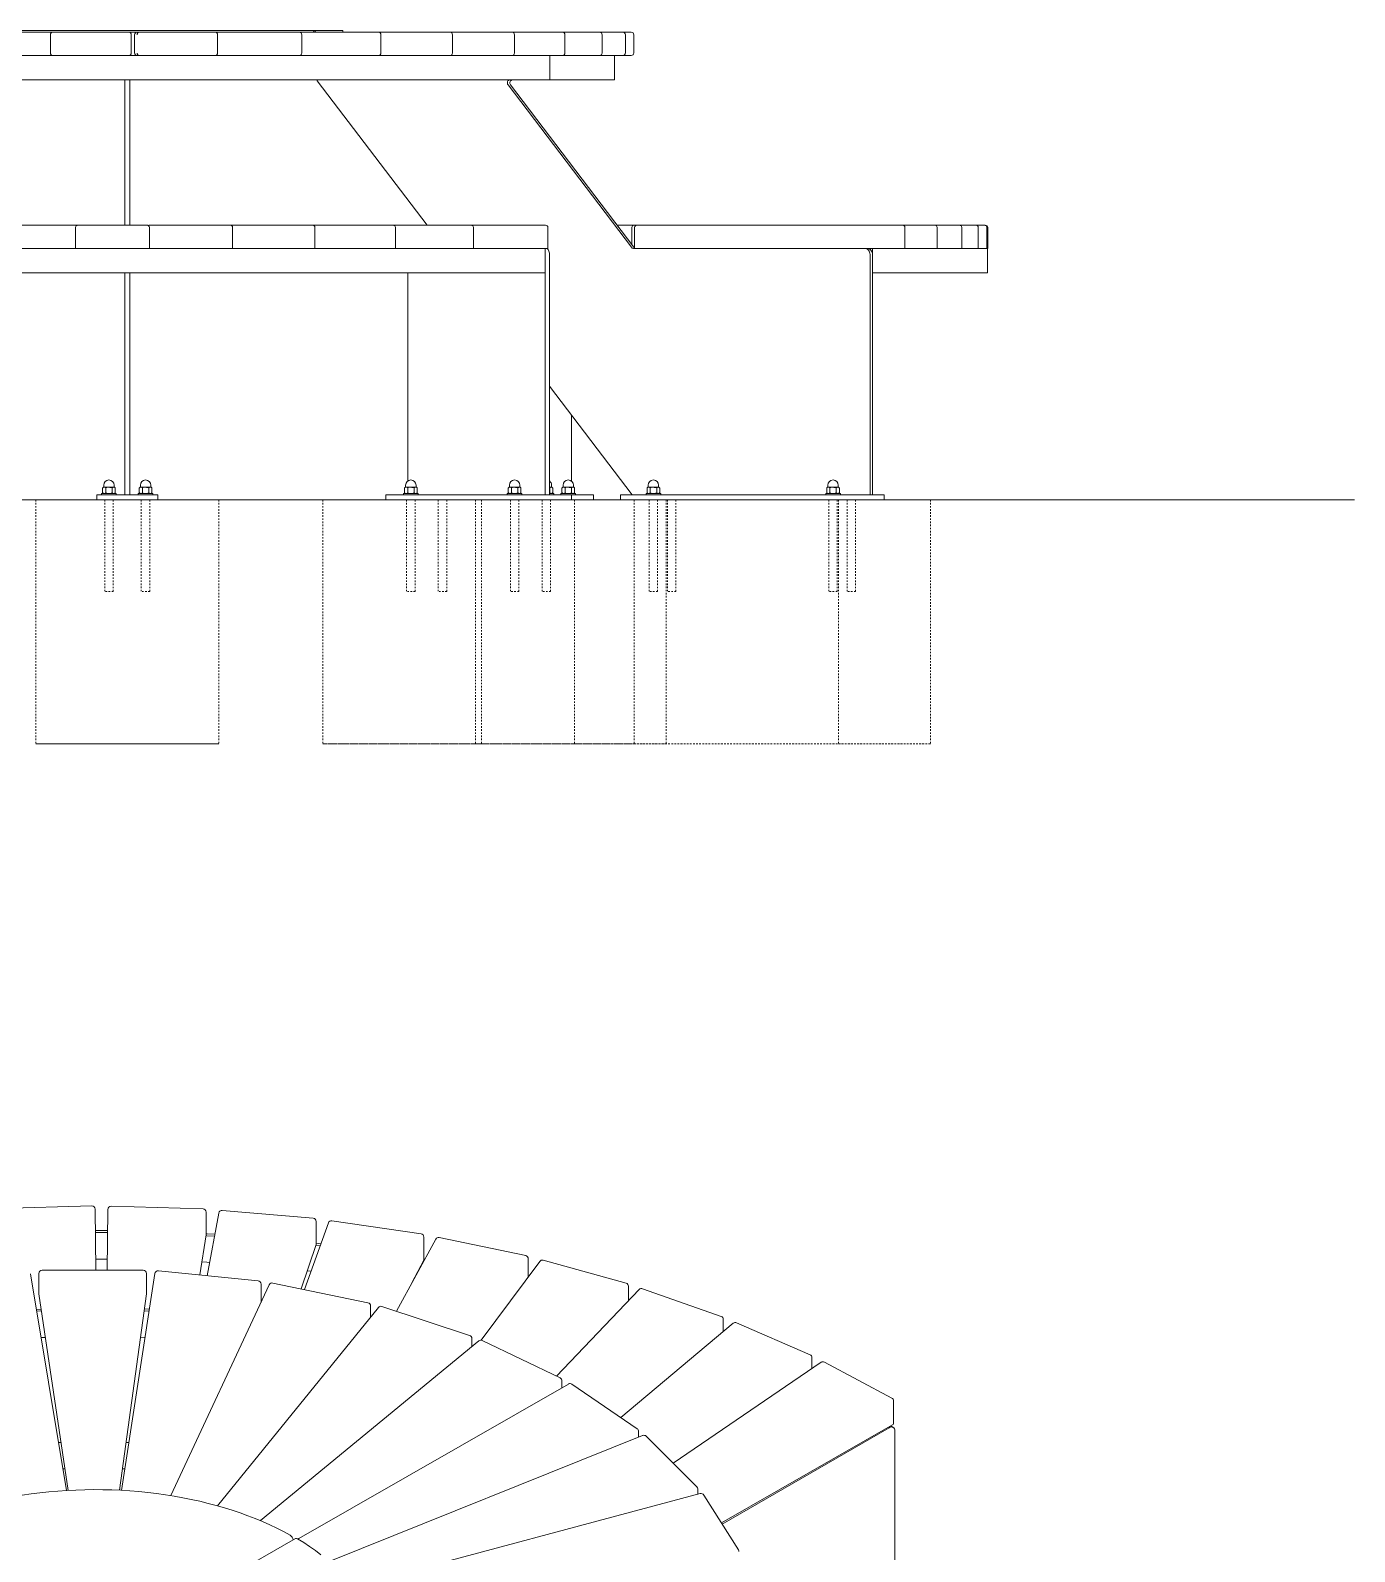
# Model space of a CAD drawing. Header units: inches. Extents: x -4 to 371, y -18 to 250.
# Drawn here: x 285.5 to 370.8, y 151.7 to 249.8 of the extents above; entities that cross this region are included whole.
import ezdxf

# ---------------------------------------------------------------- set-up
doc = ezdxf.new("R2010")
doc.units = ezdxf.units.IN
doc.linetypes.add('HIDDEN', pattern=[1.905, 1.27, -0.635])
doc.layers.add('ZANO_R', color=7, linetype='Continuous', lineweight=0)
doc.layers.add('ZANO_R_przerywana', color=250, linetype='HIDDEN', lineweight=0)

msp = doc.modelspace()

# ---------------------------------------------------------------- linework, layer by layer
at = {"layer": 'ZANO_R', "color": 7}
for p, q in [((280.39733, 249.78057), (303.68543, 249.78057)), ((281.48329, 249.66246), (286.21038, 249.66246)), ((286.21038, 249.66246), (286.92236, 249.66246)), ((286.76489, 249.50498), (286.76489, 248.32392)), ((286.92236, 249.66246), (291.79444, 249.66246)), ((291.79444, 249.66246), (291.82345, 249.66246)), ((291.82345, 249.66246), (292.35662, 249.66246)), ((291.98093, 248.32392), (291.98093, 249.50498)), ((292.19915, 249.50498), (292.19915, 248.32392)), ((292.35662, 249.66246), (292.51696, 249.66246)), ((292.51696, 249.66246), (297.38599, 249.66246)), ((297.38599, 249.66246), (298.09708, 249.66246)), ((297.54347, 248.32392), (297.54347, 249.50498)), ((298.09708, 249.66246), (302.81513, 249.66246)), ((302.81513, 249.66246), (303.49319, 249.66246)), ((302.9726, 248.32392), (302.9726, 249.50498)), ((303.49319, 249.66246), (307.91689, 249.66246)), ((303.68543, 249.78057), (303.90978, 249.78057)), ((303.90978, 249.78057), (305.62297, 249.78057)), ((305.62297, 249.66246), (305.62297, 249.78057)), ((307.91689, 249.66246), (308.54131, 249.66246)), ((308.07436, 248.32392), (308.07436, 249.50498)), ((308.54131, 249.66246), (312.53626, 249.66246)), ((312.53626, 249.66246), (313.08808, 249.66246)), ((312.69373, 248.32392), (312.69373, 249.50498)), ((313.08808, 249.66246), (316.53288, 249.66246)), ((316.53288, 249.66246), (316.99533, 249.66246)), ((316.69036, 248.32392), (316.69036, 249.50498)), ((316.99533, 249.66246), (319.78532, 249.66246)), ((319.78532, 249.66246), (320.12243, 249.66246)), ((319.9428, 248.32392), (319.9428, 249.50498)), ((320.12243, 249.66246), (322.17903, 249.66246)), ((322.17903, 249.66246), (322.42467, 249.66246)), ((322.33651, 248.32392), (322.33651, 249.50498)), ((322.42467, 249.66246), (323.6798, 249.66246)), ((323.6798, 249.66246), (323.80372, 249.66246)), ((323.80372, 249.66246), (324.21923, 249.66246)), ((323.83728, 248.32392), (323.83728, 249.50498)), ((324.37671, 248.32392), (324.37671, 249.50498)), ((286.21038, 248.16644), (281.48329, 248.16644)), ((286.39932, 248.16644), (286.21038, 248.16644)), ((286.92236, 248.16644), (286.39932, 248.16644)), ((291.79444, 248.16644), (286.92236, 248.16644)), ((291.79615, 248.16644), (291.79444, 248.16644)), ((292.50755, 248.16644), (291.79615, 248.16644)), ((292.51696, 248.16644), (292.50755, 248.16644)), ((297.38599, 248.16644), (292.51696, 248.16644)), ((297.90055, 248.16644), (297.38599, 248.16644)), ((298.09708, 248.16644), (297.90055, 248.16644)), ((302.81513, 248.16644), (298.09708, 248.16644)), ((303.11551, 248.16644), (302.81513, 248.16644)), ((303.49319, 248.16644), (303.11551, 248.16644)), ((307.91689, 248.16644), (303.49319, 248.16644)), ((307.99396, 248.16644), (307.91689, 248.16644)), ((308.54131, 248.16644), (307.99396, 248.16644)), ((312.53626, 248.16644), (308.54131, 248.16644)), ((313.08808, 248.16644), (312.53626, 248.16644)), ((316.53288, 248.16644), (313.08808, 248.16644)), ((316.99533, 248.16644), (316.53288, 248.16644)), ((319.78532, 248.16644), (316.99533, 248.16644)), ((318.96349, 246.59169), (318.96349, 248.16644)), ((318.96543, 246.59169), (318.96543, 248.16644)), ((320.12243, 248.16644), (319.78532, 248.16644)), ((322.17903, 248.16644), (320.12243, 248.16644)), ((322.42467, 248.16644), (322.17903, 248.16644)), ((323.6798, 248.16644), (322.42467, 248.16644)), ((323.14212, 246.59169), (323.14212, 248.16644)), ((323.80372, 248.16644), (323.6798, 248.16644)), ((324.21923, 248.16644), (323.80372, 248.16644)), ((318.96543, 246.59169), (265.11598, 246.59169)), ((291.56729, 246.53596), (291.56729, 246.59169)), ((291.56729, 237.22189), (291.56729, 246.53596)), ((291.88224, 246.59169), (291.88224, 246.53596)), ((291.88224, 237.22189), (291.88224, 246.53596)), ((311.05524, 237.22189), (303.97603, 246.53596)), ((316.27073, 246.26494), (324.23012, 235.79281)), ((316.42858, 246.26494), (324.38798, 235.79281)), ((323.14212, 246.59169), (318.96349, 246.59169)), ((283.19535, 237.22189), (287.61344, 237.22189)), ((287.61344, 237.22189), (288.54535, 237.22189)), ((288.38788, 237.06441), (288.38788, 235.72587)), ((288.54535, 237.22189), (292.99121, 237.22189)), ((293.14869, 235.72587), (293.14869, 237.06441)), ((293.18586, 237.22189), (293.93042, 237.22189)), ((293.93042, 237.22189), (298.36008, 237.22189)), ((298.36008, 237.22189), (299.29699, 237.22189)), ((298.51755, 235.72587), (298.51755, 237.06441)), ((299.29699, 237.22189), (303.66664, 237.22189)), ((303.66664, 237.22189), (304.59151, 237.22189)), ((303.82412, 235.72587), (303.82412, 237.06441)), ((304.59151, 237.22189), (308.85795, 237.22189)), ((308.85795, 237.22189), (309.76102, 237.22189)), ((309.01542, 235.72587), (309.01542, 237.06441)), ((309.76102, 237.22189), (313.88205, 237.22189)), ((313.88205, 237.22189), (314.75363, 237.22189)), ((314.03952, 235.72587), (314.03952, 237.06441)), ((314.75363, 237.22189), (318.6885, 237.22189)), ((318.84597, 235.72587), (318.84597, 237.06441)), ((323.3018, 237.22189), (324.05286, 237.22189)), ((324.05286, 237.22189), (324.41223, 237.22189)), ((324.25475, 237.06441), (324.25475, 235.9681)), ((324.41223, 237.22189), (324.59204, 237.22189)), ((324.43456, 237.06441), (324.43456, 235.72799)), ((324.59204, 237.22189), (339.62573, 237.22189)), ((339.62573, 237.22189), (341.70146, 237.22189)), ((341.70146, 237.22189), (342.10736, 237.22189)), ((341.85894, 235.72587), (341.85894, 237.06441)), ((342.10736, 237.22189), (343.7823, 237.22189)), ((343.7823, 237.22189), (344.10795, 237.22189)), ((343.93977, 235.72587), (343.93977, 237.06441)), ((344.10795, 237.22189), (345.36554, 237.22189)), ((345.36554, 237.22189), (345.60718, 237.22189)), ((345.52302, 235.72587), (345.52302, 237.06441)), ((345.60718, 237.22189), (346.43498, 237.22189)), ((346.43498, 237.22189), (346.58952, 237.22189)), ((346.58952, 237.22189), (346.97936, 237.22189)), ((346.59246, 235.72587), (346.59246, 237.06441)), ((346.97936, 237.22189), (347.04446, 237.22189)), ((347.13683, 235.72587), (347.13683, 237.06441)), ((347.20193, 237.06441), (347.20193, 235.72587)), ((283.17766, 235.72587), (287.59575, 235.72587)), ((287.70144, 235.72587), (287.59575, 235.72587)), ((288.41632, 235.72587), (287.70144, 235.72587)), ((288.54329, 235.72587), (288.41632, 235.72587)), ((288.54329, 235.72587), (292.98915, 235.72587)), ((293.09203, 235.72587), (292.98915, 235.72587)), ((293.81138, 235.72587), (293.09203, 235.72587)), ((293.94401, 235.72587), (293.81138, 235.72587)), ((293.94401, 235.72587), (298.37367, 235.72587)), ((298.4728, 235.72587), (298.37367, 235.72587)), ((299.18933, 235.72587), (298.4728, 235.72587)), ((299.32609, 235.72587), (299.18933, 235.72587)), ((299.32609, 235.72587), (303.69574, 235.72587)), ((303.79018, 235.72587), (303.69574, 235.72587)), ((304.49655, 235.72587), (303.79018, 235.72587)), ((304.63584, 235.72587), (304.49655, 235.72587)), ((304.63584, 235.72587), (308.90228, 235.72587)), ((308.99106, 235.72587), (308.90228, 235.72587)), ((309.67995, 235.72587), (308.99106, 235.72587)), ((309.82014, 235.72587), (309.67995, 235.72587)), ((309.82014, 235.72587), (313.94116, 235.72587)), ((314.02333, 235.72587), (313.94116, 235.72587)), ((314.68752, 235.72587), (314.02333, 235.72587)), ((314.82695, 235.72587), (314.68752, 235.72587)), ((314.82695, 235.72587), (318.76182, 235.72587)), ((318.66828, 235.72587), (318.66828, 234.15112)), ((318.84597, 235.72587), (318.76182, 235.72587)), ((324.3581, 235.72587), (339.27045, 235.72587)), ((339.27045, 235.72587), (339.29503, 235.72587)), ((339.29503, 235.72587), (339.54621, 235.72587)), ((339.765, 235.72587), (339.54621, 235.72587)), ((339.63304, 235.72587), (339.63304, 235.64685)), ((339.765, 235.72587), (341.84072, 235.72587)), ((339.76898, 235.72587), (339.76898, 234.15112)), ((341.85894, 235.72587), (341.84072, 235.72587)), ((342.14768, 235.72587), (341.85894, 235.72587)), ((342.25323, 235.72587), (342.14768, 235.72587)), ((342.25323, 235.72587), (343.92817, 235.72587)), ((343.93977, 235.72587), (343.92817, 235.72587)), ((344.16215, 235.72587), (343.93977, 235.72587)), ((344.259, 235.72587), (344.16215, 235.72587)), ((344.259, 235.72587), (345.51659, 235.72587)), ((345.52302, 235.72587), (345.51659, 235.72587)), ((345.67495, 235.72587), (345.52302, 235.72587)), ((345.7619, 235.72587), (345.67495, 235.72587)), ((345.7619, 235.72587), (346.5897, 235.72587)), ((346.59246, 235.72587), (346.5897, 235.72587)), ((346.67042, 235.72587), (346.59246, 235.72587)), ((346.74639, 235.72587), (346.67042, 235.72587)), ((346.74639, 235.72587), (347.13622, 235.72587)), ((347.13683, 235.72587), (347.13622, 235.72587)), ((347.20193, 235.72587), (347.13683, 235.72587)), ((347.13791, 235.72587), (347.13683, 235.72587)), ((347.17581, 234.15112), (347.17581, 235.72587)), ((318.66851, 235.33218), (318.66828, 235.35131)), ((318.66851, 219.82084), (318.66851, 235.33218)), ((318.94126, 219.82084), (318.94126, 235.33218)), ((339.61112, 235.33218), (339.61112, 219.82084)), ((339.76898, 235.33218), (339.76898, 219.82084)), ((318.66828, 234.15112), (244.76678, 234.15112)), ((291.56729, 219.82084), (291.56729, 234.15112)), ((291.88224, 219.82084), (291.88224, 234.15112)), ((309.81051, 234.15112), (309.81051, 220.72184)), ((339.76898, 234.15112), (347.17581, 234.15112)), ((324.281, 219.82084), (318.94126, 226.8463)), ((320.35533, 220.71939), (320.35533, 224.98582)), ((289.75632, 219.50589), (289.75632, 219.82084)), ((289.75632, 219.82084), (290.15001, 219.82084)), ((290.07127, 219.91926), (290.07127, 219.82084)), ((291.01612, 219.91926), (290.07127, 219.91926)), ((290.14074, 220.28425), (290.13472, 220.28131)), ((290.13472, 220.28131), (290.13472, 219.95091)), ((290.13472, 219.95091), (290.14074, 219.94801)), ((290.14045, 219.94751), (290.18938, 219.91926)), ((290.18938, 220.31295), (290.14047, 220.28472)), ((293.29952, 219.82084), (290.15001, 219.82084)), ((290.18938, 220.31295), (290.24179, 220.31295)), ((290.20906, 220.45074), (290.20906, 220.32279)), ((290.24179, 220.31295), (290.55335, 220.31295)), ((290.34886, 220.28131), (290.34886, 219.95091)), ((290.55335, 220.31295), (290.85526, 220.31295)), ((290.75784, 220.28131), (290.75784, 219.95091)), ((290.85526, 220.31295), (290.89802, 220.31295)), ((290.87833, 220.32279), (290.87833, 220.45074)), ((290.94693, 220.28472), (290.89802, 220.31295)), ((290.89802, 219.91926), (290.94695, 219.94751)), ((290.95268, 220.28131), (290.95268, 219.95091)), ((291.01612, 219.82084), (291.01612, 219.91926)), ((291.56729, 219.82084), (291.88224, 219.82084)), ((292.4334, 219.91926), (292.4334, 219.82084)), ((293.37826, 219.91926), (292.4334, 219.91926)), ((292.50287, 220.28425), (292.49685, 220.28131)), ((292.49685, 220.28131), (292.49685, 219.95091)), ((292.49685, 219.95091), (292.50287, 219.94801)), ((292.50258, 219.94751), (292.55151, 219.91926)), ((292.55151, 220.31295), (292.5026, 220.28472)), ((292.55151, 220.31295), (292.60392, 220.31295)), ((292.57119, 220.45074), (292.57119, 220.32279)), ((292.60392, 220.31295), (292.91548, 220.31295)), ((292.71099, 220.28131), (292.71099, 219.95091)), ((292.91548, 220.31295), (293.21739, 220.31295)), ((293.11997, 220.28131), (293.11997, 219.95091)), ((293.21739, 220.31295), (293.26015, 220.31295)), ((293.24047, 220.32279), (293.24047, 220.45074)), ((293.30906, 220.28472), (293.26015, 220.31295)), ((293.26015, 219.91926), (293.30908, 219.94751)), ((293.29952, 219.82084), (293.69321, 219.82084)), ((293.31481, 220.28131), (293.31481, 219.95091)), ((293.37826, 219.82084), (293.37826, 219.91926)), ((293.69321, 219.82084), (293.69321, 219.50589)), ((308.38626, 219.82084), (308.38626, 219.50589)), ((308.38626, 219.82084), (308.43901, 219.82084)), ((308.43901, 219.82084), (316.90332, 219.82084)), ((309.53427, 219.91926), (309.53427, 219.82084)), ((310.47912, 219.91926), (309.53427, 219.91926)), ((309.60374, 220.28425), (309.59771, 220.28131)), ((309.59771, 220.28131), (309.59771, 219.95091)), ((309.59771, 219.95091), (309.60374, 219.94801)), ((309.60345, 219.94751), (309.65237, 219.91926)), ((309.65237, 220.31295), (309.60347, 220.28472)), ((309.65237, 220.31295), (309.70479, 220.31295)), ((309.67206, 220.45074), (309.67206, 220.32279)), ((309.70479, 220.31295), (310.01635, 220.31295)), ((309.81185, 220.28131), (309.81185, 219.95091)), ((310.01635, 220.31295), (310.31826, 220.31295)), ((310.22084, 220.28131), (310.22084, 219.95091)), ((310.31826, 220.31295), (310.36101, 220.31295)), ((310.34133, 220.32279), (310.34133, 220.45074)), ((310.40992, 220.28472), (310.36101, 220.31295)), ((310.36101, 219.91926), (310.40995, 219.94751)), ((310.41568, 220.28131), (310.41568, 219.95091)), ((310.47912, 219.82084), (310.47912, 219.91926)), ((316.22698, 219.91926), (316.22698, 219.82084)), ((317.17183, 219.91926), (316.22698, 219.91926)), ((316.29645, 220.28425), (316.29042, 220.28131)), ((316.29042, 220.28131), (316.29042, 219.95091)), ((316.29042, 219.95091), (316.29644, 219.94801)), ((316.29616, 219.94751), (316.34508, 219.91926)), ((316.34508, 220.31295), (316.29618, 220.28472)), ((316.34508, 220.31295), (316.3975, 220.31295)), ((316.36477, 220.45074), (316.36477, 220.32279)), ((316.3975, 220.31295), (316.70906, 220.31295)), ((316.50457, 220.28131), (316.50457, 219.95091)), ((316.70906, 220.31295), (317.01097, 220.31295)), ((316.90332, 219.82084), (317.44111, 219.82084)), ((316.91355, 220.28131), (316.91355, 219.95091)), ((317.01097, 220.31295), (317.05372, 220.31295)), ((317.03404, 220.32279), (317.03404, 220.45074)), ((317.10264, 220.28472), (317.05372, 220.31295)), ((317.05372, 219.91926), (317.10266, 219.94751)), ((317.10839, 220.28131), (317.10839, 219.95091)), ((317.17183, 219.82084), (317.17183, 219.91926)), ((317.44111, 219.82084), (320.16866, 219.82084)), ((318.66851, 219.82084), (318.94126, 219.82084)), ((318.94126, 220.31295), (319.05663, 220.31295)), ((318.95921, 220.28131), (318.94126, 220.28478)), ((318.94126, 219.94743), (318.95921, 219.95091)), ((319.2175, 219.91926), (318.94126, 219.91926)), ((318.95921, 220.28131), (318.95921, 219.95091)), ((319.05663, 220.31295), (319.09939, 220.31295)), ((319.07971, 220.32279), (319.07971, 220.45074)), ((319.1483, 220.28472), (319.09939, 220.31295)), ((319.09939, 219.91926), (319.14832, 219.94751)), ((319.15405, 220.28131), (319.15405, 219.95091)), ((319.2175, 219.82084), (319.2175, 219.91926)), ((319.68338, 219.91926), (319.68338, 219.82084)), ((320.62824, 219.91926), (319.68338, 219.91926)), ((319.75285, 220.28425), (319.74683, 220.28131)), ((319.74683, 220.28131), (319.74683, 219.95091)), ((319.74683, 219.95091), (319.75285, 219.94801)), ((319.75256, 219.94751), (319.80149, 219.91926)), ((319.80149, 220.31295), (319.75258, 220.28472)), ((319.80149, 220.31295), (319.8539, 220.31295)), ((319.82117, 220.45074), (319.82117, 220.32279)), ((319.8539, 220.31295), (320.16546, 220.31295)), ((319.96097, 220.28131), (319.96097, 219.95091)), ((320.16546, 220.31295), (320.46737, 220.31295)), ((320.16866, 219.82084), (320.36551, 219.82084)), ((320.36551, 219.50589), (320.36551, 219.82084)), ((320.36551, 219.82084), (321.72509, 219.82084)), ((320.36995, 220.28131), (320.36995, 219.95091)), ((320.46737, 220.31295), (320.51013, 220.31295)), ((320.49045, 220.32279), (320.49045, 220.45074)), ((320.55904, 220.28472), (320.51013, 220.31295)), ((320.51013, 219.91926), (320.55906, 219.94751)), ((320.56479, 220.28131), (320.56479, 219.95091)), ((320.62824, 219.82084), (320.62824, 219.91926)), ((321.72509, 219.82084), (321.77811, 219.82084)), ((321.77811, 219.50589), (321.77811, 219.82084)), ((323.51763, 219.82084), (323.51763, 219.50589)), ((323.51763, 219.82084), (323.714, 219.82084)), ((338.36278, 219.82084), (323.714, 219.82084)), ((325.16922, 219.91926), (325.16922, 219.82084)), ((326.11408, 219.91926), (325.16922, 219.91926)), ((325.23869, 220.28425), (325.23267, 220.28131)), ((325.23267, 220.28131), (325.23267, 219.95091)), ((325.23267, 219.95091), (325.23869, 219.94801)), ((325.2384, 219.94751), (325.28733, 219.91926)), ((325.28733, 220.31295), (325.23842, 220.28472)), ((325.28733, 220.31295), (325.33974, 220.31295)), ((325.30701, 220.45074), (325.30701, 220.32279)), ((325.33974, 220.31295), (325.6513, 220.31295)), ((325.44681, 220.28131), (325.44681, 219.95091)), ((325.6513, 220.31295), (325.95321, 220.31295)), ((325.85579, 220.28131), (325.85579, 219.95091)), ((325.95321, 220.31295), (325.99597, 220.31295)), ((325.97628, 220.32279), (325.97628, 220.45074)), ((326.04488, 220.28472), (325.99597, 220.31295)), ((325.99597, 219.91926), (326.0449, 219.94751)), ((326.05063, 220.28131), (326.05063, 219.95091)), ((326.11408, 219.82084), (326.11408, 219.91926)), ((336.75199, 219.91926), (336.75199, 219.82084)), ((337.69684, 219.91926), (336.75199, 219.91926)), ((336.82145, 220.28425), (336.81543, 220.28131)), ((336.81543, 220.28131), (336.81543, 219.95091)), ((336.81543, 219.95091), (336.82145, 219.94801)), ((336.82116, 219.94751), (336.87009, 219.91926)), ((336.87009, 220.31295), (336.82118, 220.28472)), ((336.87009, 220.31295), (336.9225, 220.31295)), ((336.88978, 220.45074), (336.88978, 220.32279)), ((336.9225, 220.31295), (337.23406, 220.31295)), ((337.02957, 220.28131), (337.02957, 219.95091)), ((337.23406, 220.31295), (337.53597, 220.31295)), ((337.43855, 220.28131), (337.43855, 219.95091)), ((337.53597, 220.31295), (337.57873, 220.31295)), ((337.55905, 220.32279), (337.55905, 220.45074)), ((337.62764, 220.28472), (337.57873, 220.31295)), ((337.57873, 219.91926), (337.62766, 219.94751)), ((337.63339, 220.28131), (337.63339, 219.95091)), ((337.69684, 219.82084), (337.69684, 219.91926)), ((338.36278, 219.82084), (338.90077, 219.82084)), ((340.47934, 219.82084), (338.90077, 219.82084)), ((339.76898, 219.82084), (339.61112, 219.82084)), ((340.47934, 219.82084), (340.53235, 219.82084)), ((340.53235, 219.50589), (340.53235, 219.82084)), ((285.81943, 219.50589), (297.6301, 219.50589)), ((297.6301, 219.50589), (285.81943, 219.50589)), ((290.81928, 219.50589), (290.26811, 219.50589)), ((290.81928, 219.50589), (290.26811, 219.50589)), ((293.18141, 219.50589), (292.63025, 219.50589)), ((293.18141, 219.50589), (292.63025, 219.50589)), ((304.3406, 219.50589), (314.18283, 219.50589)), ((314.56894, 219.50589), (304.3406, 219.50589)), ((310.28151, 219.50589), (309.73188, 219.50589)), ((312.32717, 219.50589), (311.77755, 219.50589)), ((314.18283, 219.50589), (324.41117, 219.50589)), ((324.41117, 219.50589), (314.56894, 219.50589)), ((316.97422, 219.50589), (316.4246, 219.50589)), ((319.01989, 219.50589), (318.47026, 219.50589)), ((320.54845, 219.50589), (324.41117, 219.50589)), ((326.46806, 219.50589), (320.54845, 219.50589)), ((324.41117, 219.50589), (337.58192, 219.50589)), ((325.91643, 219.50589), (325.36687, 219.50589)), ((343.50153, 219.50589), (326.46806, 219.50589)), ((327.10036, 219.50589), (326.55079, 219.50589)), ((337.49919, 219.50589), (336.94963, 219.50589)), ((337.58192, 219.50589), (343.50153, 219.50589)), ((338.68311, 219.50589), (338.13355, 219.50589)), ((289.43773, 173.96716), (283.51674, 173.79699)), ((289.65372, 173.75802), (289.6954, 169.81953)), ((290.43168, 169.82105), (290.47308, 173.73376)), ((296.61007, 173.77273), (290.68908, 173.9429)), ((303.70948, 173.16839), (297.84704, 173.67719)), ((296.814, 172.10555), (296.814, 173.56285)), ((297.62237, 173.50593), (296.88042, 169.46465)), ((304.69234, 172.8666), (303.14429, 168.57012)), ((303.90129, 171.50191), (303.90129, 172.9592)), ((310.66624, 172.16075), (304.92033, 173.00318)), ((296.39437, 169.51309), (296.81309, 172.09425)), ((296.814, 172.10555), (296.81309, 172.09425)), ((311.61226, 171.82299), (309.07827, 167.16928)), ((310.84576, 170.49571), (310.84576, 171.95301)), ((317.4123, 170.76038), (311.83973, 171.92808)), ((302.92864, 168.61492), (303.8974, 171.47867)), ((303.88193, 171.43294), (304.16383, 171.39977)), ((303.90129, 171.50191), (303.8974, 171.47867)), ((303.90129, 171.55434), (304.20659, 171.51844)), ((292.75208, 169.82583), (286.2332, 169.81238)), ((300.15722, 169.13807), (293.73333, 169.77831)), ((303.32351, 169.78219), (303.57095, 169.75428)), ((310.07895, 169.00704), (310.83684, 170.46078)), ((310.8137, 170.41639), (310.84347, 170.4111)), ((310.84575, 170.53751), (310.90644, 170.52673)), ((318.31293, 170.38563), (314.54687, 165.30082)), ((317.5792, 169.39497), (317.5792, 170.55487)), ((323.88187, 168.98156), (318.53775, 170.463)), ((287.81219, 155.6123), (285.48135, 169.58651)), ((286.02367, 169.60242), (286.02367, 168.31656)), ((293.50499, 169.6014), (291.34752, 155.61978)), ((292.96248, 168.33001), (292.96248, 169.61587)), ((300.87758, 168.87598), (294.52673, 155.27919)), ((300.34636, 167.73868), (300.34636, 168.92914)), ((307.24424, 167.71822), (301.11053, 168.99269)), ((324.03574, 167.84444), (324.03574, 168.77922)), ((286.02595, 168.28566), (287.91085, 155.61794)), ((291.23247, 155.62584), (292.96056, 168.30165)), ((324.72773, 168.56959), (319.39594, 162.98232)), ((330.01211, 166.84219), (324.94929, 168.62271)), ((285.86378, 167.29371), (286.17123, 167.3093)), ((285.88391, 167.17306), (286.1892, 167.18854)), ((292.81066, 167.20211), (293.13245, 167.18709)), ((292.82713, 167.32295), (293.15108, 167.30782)), ((307.91301, 167.41168), (297.53858, 154.62093)), ((307.4115, 166.79336), (307.4115, 167.51264)), ((313.79914, 165.60878), (308.14198, 167.47877)), ((330.79347, 166.39395), (323.54034, 160.31299)), ((330.15242, 165.8565), (330.15242, 166.64411)), ((335.7437, 164.36353), (331.01225, 166.42553)), ((292.57828, 165.49758), (292.8698, 165.48499)), ((314.39105, 165.2543), (300.3081, 153.6825)), ((313.94321, 164.88631), (313.94321, 165.40942)), ((319.62408, 162.87261), (314.61535, 165.28129)), ((336.4509, 163.88131), (326.91794, 157.3806)), ((335.86979, 163.48504), (335.86979, 164.17105)), ((341.02135, 161.56999), (336.66805, 163.89308)), ((320.16926, 162.47805), (302.79533, 152.50779)), ((319.74305, 162.23346), (319.74305, 162.68339)), ((324.59357, 159.59158), (320.39242, 162.46916)), ((341.13246, 159.92745), (341.13246, 161.38475)), ((324.95094, 159.15833), (304.8419, 151.0812)), ((324.68489, 159.05147), (324.68489, 159.41836)), ((328.44903, 155.85734), (325.17728, 159.11234)), ((330.02716, 153.52168), (341.07032, 159.84137)), ((330.07704, 153.44309), (340.84098, 159.65698)), ((341.10341, 159.68297), (340.94915, 159.77203)), ((341.21215, 159.44264), (341.21215, 142.55511)), ((287.2961, 158.70642), (287.45064, 158.71087)), ((287.29611, 158.70639), (287.45068, 158.71056)), ((291.65361, 158.71502), (291.82448, 158.71076)), ((291.65375, 158.71599), (291.82453, 158.71108)), ((287.58083, 156.99938), (287.70486, 157.00233)), ((291.4206, 157.0058), (291.56092, 157.00272)), ((328.65579, 155.40783), (306.42266, 149.46923)), ((328.51091, 155.36913), (328.51091, 155.70849)), ((331.13018, 151.78397), (328.88725, 155.3175)), ((300.3081, 153.6825), (300.2927, 153.66851)), ((302.56165, 152.5103), (295.85825, 148.66248))]:
    msp.add_line(p, q, dxfattribs=at)
at = {"layer": 'ZANO_R'}
msp.add_line((218.90412, 219.51422), (370.84968, 219.51422), dxfattribs=at)
at = {"layer": 'ZANO_R', "color": 7, "flags": 128}
for points in [[(316.27073, 246.26494), (316.24418, 246.31202), (316.23023, 246.36585), (316.23, 246.42204), (316.24352, 246.47601), (316.26969, 246.52337), (316.30638, 246.56026), (316.35058, 246.58367), (316.39871, 246.59169)], [(316.55656, 246.59169), (316.50844, 246.58367), (316.46423, 246.56026), (316.42755, 246.52337), (316.40138, 246.47601), (316.38786, 246.42204), (316.38809, 246.36585), (316.40204, 246.31202), (316.42858, 246.26494)], [(318.74442, 235.72587), (318.78282, 235.71831), (318.81975, 235.6959), (318.85378, 235.65952), (318.88361, 235.61056), (318.90809, 235.55091), (318.92628, 235.48284), (318.93748, 235.40899), (318.94126, 235.33218)], [(339.61112, 235.33218), (339.60458, 235.40899), (339.5852, 235.48284), (339.55371, 235.55091), (339.51134, 235.61056), (339.45972, 235.65952), (339.40083, 235.6959), (339.33692, 235.71831), (339.27045, 235.72587)], [(339.42831, 235.72587), (339.49477, 235.71831), (339.55868, 235.6959), (339.61758, 235.65952), (339.6692, 235.61056), (339.71157, 235.55091), (339.74305, 235.48284), (339.76244, 235.40899), (339.76898, 235.33218)], [(290.13472, 220.28131), (290.18717, 220.30427), (290.24179, 220.31295)], [(290.34886, 219.95091), (290.2964, 219.92795), (290.24179, 219.91926)], [(290.55335, 220.31295), (290.39682, 220.29387), (290.34886, 220.28131)], [(290.34886, 219.95091), (290.39682, 219.93835), (290.55335, 219.91926)], [(290.75784, 220.28131), (290.60598, 220.31071), (290.55335, 220.31295)], [(290.55335, 219.91926), (290.60598, 219.92151), (290.75784, 219.95091)], [(290.75784, 220.28131), (290.80557, 220.30427), (290.85526, 220.31295)], [(290.95268, 219.95091), (290.90495, 219.92795), (290.85526, 219.91926)], [(292.49685, 220.28131), (292.54931, 220.30427), (292.60392, 220.31295)], [(292.71099, 219.95091), (292.65853, 219.92795), (292.60392, 219.91926)], [(292.91548, 220.31295), (292.75895, 220.29387), (292.71099, 220.28131)], [(292.71099, 219.95091), (292.75895, 219.93835), (292.91548, 219.91926)], [(293.11997, 220.28131), (292.96812, 220.31071), (292.91548, 220.31295)], [(292.91548, 219.91926), (292.96812, 219.92151), (293.11997, 219.95091)], [(293.11997, 220.28131), (293.1677, 220.30427), (293.21739, 220.31295)], [(293.31481, 219.95091), (293.26708, 219.92795), (293.21739, 219.91926)], [(309.59771, 220.28131), (309.65017, 220.30427), (309.70479, 220.31295)], [(309.81185, 219.95091), (309.7594, 219.92795), (309.70479, 219.91926)], [(310.01635, 220.31295), (309.85982, 220.29387), (309.81185, 220.28131)], [(309.81185, 219.95091), (309.85982, 219.93835), (310.01635, 219.91926)], [(310.22084, 220.28131), (310.06898, 220.31071), (310.01635, 220.31295)], [(310.01635, 219.91926), (310.06898, 219.92151), (310.22084, 219.95091)], [(310.22084, 220.28131), (310.26856, 220.30427), (310.31826, 220.31295)], [(310.41568, 219.95091), (310.36795, 219.92795), (310.31826, 219.91926)], [(316.29042, 220.28131), (316.34288, 220.30427), (316.3975, 220.31295)], [(316.50457, 219.95091), (316.45211, 219.92795), (316.3975, 219.91926)], [(316.70906, 220.31295), (316.55253, 220.29387), (316.50457, 220.28131)], [(316.50457, 219.95091), (316.55253, 219.93835), (316.70906, 219.91926)], [(316.91355, 220.28131), (316.76169, 220.31071), (316.70906, 220.31295)], [(316.70906, 219.91926), (316.76169, 219.92151), (316.91355, 219.95091)], [(316.91355, 220.28131), (316.96128, 220.30427), (317.01097, 220.31295)], [(317.10839, 219.95091), (317.06066, 219.92795), (317.01097, 219.91926)], [(318.95921, 220.28131), (319.00694, 220.30427), (319.05663, 220.31295)], [(319.15405, 219.95091), (319.10632, 219.92795), (319.05663, 219.91926)], [(319.74683, 220.28131), (319.79928, 220.30427), (319.8539, 220.31295)], [(319.96097, 219.95091), (319.90851, 219.92795), (319.8539, 219.91926)], [(320.16546, 220.31295), (320.00893, 220.29387), (319.96097, 220.28131)], [(319.96097, 219.95091), (320.00893, 219.93835), (320.16546, 219.91926)], [(320.36995, 220.28131), (320.2181, 220.31071), (320.16546, 220.31295)], [(320.16546, 219.91926), (320.2181, 219.92151), (320.36995, 219.95091)], [(320.36995, 220.28131), (320.41768, 220.30427), (320.46737, 220.31295)], [(320.56479, 219.95091), (320.51706, 219.92795), (320.46737, 219.91926)], [(325.23267, 220.28131), (325.28513, 220.30427), (325.33974, 220.31295)], [(325.44681, 219.95091), (325.39435, 219.92795), (325.33974, 219.91926)], [(325.6513, 220.31295), (325.49477, 220.29387), (325.44681, 220.28131)], [(325.44681, 219.95091), (325.49477, 219.93835), (325.6513, 219.91926)], [(325.85579, 220.28131), (325.70394, 220.31071), (325.6513, 220.31295)], [(325.6513, 219.91926), (325.70394, 219.92151), (325.85579, 219.95091)], [(325.85579, 220.28131), (325.90352, 220.30427), (325.95321, 220.31295)], [(326.05063, 219.95091), (326.0029, 219.92795), (325.95321, 219.91926)], [(336.81543, 220.28131), (336.86789, 220.30427), (336.9225, 220.31295)], [(337.02957, 219.95091), (336.97711, 219.92795), (336.9225, 219.91926)], [(337.23406, 220.31295), (337.07753, 220.29387), (337.02957, 220.28131)], [(337.02957, 219.95091), (337.07753, 219.93835), (337.23406, 219.91926)], [(337.43855, 220.28131), (337.2867, 220.31071), (337.23406, 220.31295)], [(337.23406, 219.91926), (337.2867, 219.92151), (337.43855, 219.95091)], [(337.43855, 220.28131), (337.48628, 220.30427), (337.53597, 220.31295)], [(337.63339, 219.95091), (337.58567, 219.92795), (337.53597, 219.91926)], [(289.66836, 172.37521), (289.94052, 172.37486), (290.45868, 172.37254)], [(289.66964, 172.254), (289.93964, 172.25365), (290.4574, 172.25133)], [(296.80554, 172.04774), (296.85222, 172.04504), (297.34868, 172.01519)], [(296.814, 172.16907), (296.87325, 172.16564), (297.37081, 172.13572)], [(289.68778, 170.53953), (289.93964, 170.53918), (290.43926, 170.53698)], [(296.52995, 170.34887), (296.85222, 170.33057), (297.03739, 170.31967)], [(310.84576, 170.49571), (310.8449, 170.48475), (310.83684, 170.46078)], [(286.16747, 165.47301), (286.26299, 165.47761), (286.44254, 165.48591)], [(341.21215, 159.44264), (341.20502, 159.52214), (341.1839, 159.59035), (341.1496, 159.64466), (341.10344, 159.68296), (341.04719, 159.70379), (340.98302, 159.70636), (340.91339, 159.69055), (340.84098, 159.65698)], [(302.22807, 152.73073), (301.80238, 152.96059), (301.3641, 153.18242), (300.91368, 153.39599), (300.45159, 153.60108), (299.9783, 153.79749), (299.49431, 153.985), (299.00012, 154.16342), (298.49623, 154.33256), (297.98318, 154.49226), (297.46149, 154.64234), (296.93171, 154.78266), (296.39438, 154.91306), (295.85005, 155.0334), (295.2993, 155.14358), (294.74269, 155.24346), (294.18081, 155.33295), (293.61422, 155.41196), (293.04353, 155.4804), (292.46931, 155.5382), (291.89217, 155.5853), (291.3127, 155.62166), (290.73151, 155.64723), (290.14919, 155.662), (289.56635, 155.66593), (288.98359, 155.65904), (288.40152, 155.64132), (287.82074, 155.6128), (287.24185, 155.5735), (286.66545, 155.52347), (286.09214, 155.46276), (285.52251, 155.39142), (284.95714, 155.30954)], [(302.56089, 152.50978), (302.6251, 152.52203), (302.70119, 152.49502)], [(304.20671, 151.46843), (303.852, 151.73544), (303.48258, 151.99572), (303.09884, 152.249), (302.70119, 152.49502)]]:
    msp.add_lwpolyline(points, dxfattribs=at)
at = {"layer": 'ZANO_R', "color": 7}
for centre, radius, start, end in [((286.92236, 249.50498), 0.15748, 90, 180), ((291.82345, 249.50498), 0.15748, 0.0004499, 89.9995501), ((292.35663, 249.50499), 0.15747, 90.0011368, 180.0009977), ((292.51696, 249.50499), 0.15747, 90.0015637, 180.0009976), ((297.38599, 249.50498), 0.15748, 0, 90), ((302.81513, 249.50498), 0.15748, 0, 90), ((303.65116, 249.65567), 0.12952, 3.0066799, 74.6547391), ((303.9448, 249.65747), 0.12798, 105.8798489, 177.7651373), ((307.91689, 249.50498), 0.15748, 0, 90), ((312.53626, 249.50498), 0.15748, 0, 90), ((316.53288, 249.50498), 0.15748, 0, 90), ((319.78532, 249.50498), 0.15748, 0, 90), ((322.17904, 249.50498), 0.15748, 0, 90), ((323.6798, 249.50498), 0.15748, 0, 90), ((324.21923, 249.50498), 0.15748, 0, 90), ((286.92236, 248.32392), 0.15748, 180, 270), ((291.82345, 248.32392), 0.15748, 270.0004499, 359.9995501), ((292.35663, 248.32391), 0.15747, 179.9990023, 269.9988632), ((292.51696, 248.32391), 0.15747, 179.9990024, 269.9984363), ((297.38599, 248.32392), 0.15748, 270, 0), ((302.81513, 248.32392), 0.15748, 270, 0), ((307.91689, 248.32392), 0.15748, 270, 0), ((312.53626, 248.32392), 0.15748, 270, 0), ((316.53288, 248.32392), 0.15748, 270, 0), ((319.78532, 248.32392), 0.15748, 270, 0), ((322.17904, 248.32392), 0.15748, 270, 0), ((323.6798, 248.32392), 0.15748, 270, 0), ((324.21923, 248.32392), 0.15748, 270, 0), ((304.13915, 246.65902), 0.20433, 199.2398851, 217.032236), ((288.54535, 237.06441), 0.15748, 90, 180), ((292.99118, 237.06445), 0.15744, 359.9865923, 89.986641), ((293.18586, 237.06441), 0.15748, 90, 128.1820248), ((298.36008, 237.06441), 0.15748, 0, 90), ((303.66664, 237.06441), 0.15748, 0, 90), ((308.85795, 237.06441), 0.15748, 0, 90), ((313.88205, 237.06441), 0.15748, 0, 90), ((318.6885, 237.06441), 0.15748, 0, 90), ((324.41222, 237.06441), 0.15748, 90, 180), ((324.59204, 237.06441), 0.15748, 90, 180), ((341.70146, 237.06441), 0.15748, 0, 90), ((343.7823, 237.06441), 0.15748, 0, 90), ((345.36554, 237.06441), 0.15748, 0, 90), ((346.43498, 237.06441), 0.15748, 0, 90), ((346.97935, 237.06441), 0.15748, 0, 90), ((347.04445, 237.06442), 0.15747, 359.9993177, 89.9965467), ((324.36117, 235.88755), 0.16171, 215.8633412, 268.9109236), ((324.52906, 235.89887), 0.1765, 216.9349529, 237.6298619), ((290.5437, 220.45074), 0.33464, 0, 180), ((292.90583, 220.45074), 0.33464, 0, 180), ((310.0067, 220.45074), 0.33464, 0, 180), ((316.69941, 220.45074), 0.33464, 0, 180), ((320.15581, 220.45074), 0.33464, 0, 180), ((325.64165, 220.45074), 0.33464, 0, 180), ((337.22441, 220.45074), 0.33464, 0, 180), ((290.24599, 220.13044), 0.21122, 238.2089108, 268.8586974), ((290.19922, 220.32279), 0.00984, 270, 0), ((290.23758, 220.10177), 0.21123, 58.2090864, 88.8585219), ((290.85952, 220.09816), 0.17895, 235.3727223, 268.6344334), ((290.85099, 220.13405), 0.17895, 55.3729302, 88.6342255), ((290.88817, 220.32279), 0.00984, 180, 270), ((292.60813, 220.13044), 0.21122, 238.2089108, 268.8586974), ((292.56135, 220.32279), 0.00984, 270, 0), ((292.59971, 220.10177), 0.21123, 58.2090864, 88.8585219), ((293.22166, 220.09816), 0.17894, 235.3722629, 268.6348928), ((293.21313, 220.13405), 0.17895, 55.3729302, 88.6342255), ((293.25031, 220.32279), 0.00984, 180, 270), ((309.70899, 220.13044), 0.21122, 238.2086754, 268.8592741), ((309.66222, 220.32279), 0.00984, 270, 0), ((309.70058, 220.10177), 0.21122, 58.2087243, 88.8585426), ((310.32252, 220.09817), 0.17896, 235.3733896, 268.6337661), ((310.31399, 220.13406), 0.17894, 55.372055, 88.6351007), ((310.35117, 220.32279), 0.00984, 180, 270), ((316.40171, 220.13046), 0.21124, 238.2101727, 268.8584595), ((316.35493, 220.32279), 0.00984, 270, 0), ((316.39329, 220.10177), 0.21122, 58.2087243, 88.8585426), ((317.01523, 220.09814), 0.17893, 235.3707206, 268.6364351), ((317.0067, 220.13405), 0.17896, 55.3733896, 88.6337661), ((317.04388, 220.32279), 0.00984, 180, 270), ((318.74507, 220.45074), 0.33464, 0, 54.1068693), ((319.0609, 220.09817), 0.17896, 235.3733896, 268.6337661), ((319.05238, 220.13408), 0.17893, 55.3707206, 88.6364351), ((319.08955, 220.32279), 0.00984, 180, 270), ((319.85811, 220.13044), 0.21122, 238.2087243, 268.8585426), ((319.81133, 220.32279), 0.00984, 270, 0), ((319.84969, 220.10175), 0.21124, 58.2101727, 88.8584595), ((320.47164, 220.09817), 0.17896, 235.3733896, 268.6337661), ((320.46311, 220.13407), 0.17894, 55.3715521, 88.6356036), ((320.50029, 220.32279), 0.00984, 180, 270), ((325.34395, 220.13044), 0.21122, 238.2087243, 268.8585426), ((325.29717, 220.32279), 0.00984, 270, 0), ((325.33553, 220.10177), 0.21122, 58.2087243, 88.8585426), ((325.95748, 220.09817), 0.17896, 235.3733896, 268.6337661), ((325.94895, 220.13405), 0.17896, 55.3733896, 88.6337661), ((325.98613, 220.32279), 0.00984, 180, 270), ((336.9267, 220.13044), 0.21122, 238.2086267, 268.8600055), ((336.87993, 220.32279), 0.00984, 270, 0), ((336.91829, 220.10177), 0.21122, 58.2087243, 88.8585426), ((337.54023, 220.09814), 0.17893, 235.3707206, 268.6364351), ((337.53171, 220.13407), 0.17893, 55.3708494, 88.6346841), ((337.56889, 220.32279), 0.00984, 180, 270), ((289.44376, 173.75728), 0.20997, 0.6062684, 91.6461751), ((290.68305, 173.73302), 0.20997, 88.3538248, 179.3937316), ((296.60403, 173.56285), 0.20997, 0, 88.3538248), ((297.82889, 173.46801), 0.20997, 85.0396535, 169.5966876), ((303.69132, 172.9592), 0.20997, 0, 85.0396535), ((304.88987, 172.79543), 0.20997, 81.6591521, 160.1855978), ((310.63579, 171.95301), 0.20997, 0, 81.6591521), ((311.79667, 171.72258), 0.20997, 78.1651802, 151.4312123), ((317.36923, 170.55487), 0.20997, 0, 78.1651802), ((286.23363, 169.60242), 0.20997, 90.11821, 180), ((292.75252, 169.61587), 0.20997, 0, 90.11821), ((293.7125, 169.56938), 0.20997, 84.3083868, 171.2280112), ((318.48166, 170.26066), 0.20997, 74.5061151, 143.4745135), ((300.1364, 168.92914), 0.20997, 0, 84.3083868), ((301.06781, 168.78712), 0.20997, 78.2619836, 154.963447), ((323.82578, 168.77922), 0.20997, 0, 74.5061151), ((286.23363, 168.31656), 0.20997, 180, 188.4632658), ((292.75252, 168.33001), 0.20997, 352.2367189, 0), ((324.87964, 168.42464), 0.20997, 70.6238992, 136.3403095), ((307.20153, 167.51264), 0.20997, 0, 78.2619836), ((308.07608, 167.27941), 0.20997, 71.7085932, 140.9548952), ((329.94245, 166.64411), 0.20997, 0, 70.6238992), ((330.92837, 166.23305), 0.20997, 66.4520493, 129.9761496), ((313.73325, 165.40942), 0.20997, 0, 71.7085932), ((314.52435, 165.09207), 0.20997, 64.3172562, 129.4095335), ((335.65982, 164.17105), 0.20997, 0, 66.4520493), ((336.5692, 163.70784), 0.20997, 61.9138677, 124.2908509), ((319.53308, 162.68339), 0.20997, 0, 64.3172562), ((320.27377, 162.29593), 0.20997, 115.9451474, 119.8499116), ((320.27377, 162.29593), 0.20997, 55.5908049, 115.9451474), ((340.9225, 161.38475), 0.20997, 0, 61.9138677), ((341.0274, 159.93783), 0.10558, 293.9862095, 354.3588097), ((324.47492, 159.41836), 0.20997, 0, 55.5908049), ((325.0292, 158.96349), 0.20997, 108.5195855, 111.8836949), ((325.0292, 158.96349), 0.20997, 45.1469921, 108.5195855), ((328.30094, 155.70849), 0.20997, 0, 45.1469921), ((328.70998, 155.20497), 0.20997, 101.9442786, 104.9548924), ((328.70998, 155.20497), 0.20997, 32.4056847, 101.9442786), ((302.01411, 152.37849), 0.41213, 7.2750183, 58.7248775), ((302.89984, 152.32568), 0.20997, 119.8499116, 137.2311761), ((330.95292, 151.67144), 0.20997, 0, 32.4056847)]:
    msp.add_arc(centre, radius, start, end, dxfattribs=at)
at = {"layer": 'ZANO_R_przerywana', "color": 7, "ltscale": 0.05}
for p, q in [((285.81943, 219.50589), (285.81943, 203.75833)), ((285.81943, 219.50589), (285.81943, 203.75833)), ((290.26811, 219.50589), (290.26811, 213.60056)), ((290.81928, 213.60056), (290.81928, 219.50589)), ((292.63025, 219.50589), (292.63025, 213.60056)), ((293.18141, 213.60056), (293.18141, 219.50589)), ((297.6301, 219.50589), (297.6301, 203.75833)), ((297.6301, 219.50589), (297.6301, 203.75833)), ((304.3406, 219.50589), (304.3406, 203.75833)), ((309.73111, 219.50589), (309.73111, 213.60056)), ((310.28228, 213.60056), (310.28228, 219.50589)), ((311.77678, 219.50589), (311.77678, 213.60056)), ((312.32794, 213.60056), (312.32794, 219.50589)), ((314.18283, 219.50589), (314.18283, 203.75833)), ((314.56894, 219.50589), (314.56894, 203.75833)), ((316.42383, 219.50589), (316.42383, 213.60056)), ((316.97499, 213.60056), (316.97499, 219.50589)), ((318.46949, 219.50589), (318.46949, 213.60056)), ((319.02066, 213.60056), (319.02066, 219.50589)), ((320.54845, 219.50589), (320.54845, 203.75833)), ((324.41117, 219.50589), (324.41117, 203.75833)), ((325.36607, 219.50589), (325.36607, 213.60056)), ((325.91723, 213.60056), (325.91723, 219.50589)), ((326.46806, 219.50589), (326.46806, 203.75833)), ((326.54999, 219.50589), (326.54999, 213.60056)), ((327.10115, 213.60056), (327.10115, 219.50589)), ((336.94883, 219.50589), (336.94883, 213.60056)), ((337.49999, 213.60056), (337.49999, 219.50589)), ((337.58192, 219.50589), (337.58192, 203.75833)), ((338.13275, 219.50589), (338.13275, 213.60056)), ((338.68392, 213.60056), (338.68392, 219.50589)), ((343.50153, 219.50589), (343.50153, 203.75833)), ((290.81928, 213.60056), (290.26811, 213.60056)), ((290.81928, 213.60056), (290.26811, 213.60056)), ((293.18141, 213.60056), (292.63025, 213.60056)), ((293.18141, 213.60056), (292.63025, 213.60056)), ((310.28228, 213.60056), (309.73111, 213.60056)), ((312.32794, 213.60056), (311.77678, 213.60056)), ((316.97499, 213.60056), (316.42383, 213.60056)), ((319.02066, 213.60056), (318.46949, 213.60056)), ((325.91723, 213.60056), (325.36607, 213.60056)), ((327.10115, 213.60056), (326.54999, 213.60056)), ((337.49999, 213.60056), (336.94883, 213.60056)), ((338.68392, 213.60056), (338.13275, 213.60056)), ((285.81943, 203.75833), (297.6301, 203.75833)), ((297.6301, 203.75833), (285.81943, 203.75833)), ((304.3406, 203.75833), (314.18283, 203.75833)), ((314.56894, 203.75833), (304.3406, 203.75833)), ((314.18283, 203.75833), (324.41117, 203.75833)), ((324.41117, 203.75833), (314.56894, 203.75833)), ((320.54845, 203.75833), (324.41117, 203.75833)), ((326.46806, 203.75833), (320.54845, 203.75833)), ((324.41117, 203.75833), (337.58192, 203.75833)), ((343.50153, 203.75833), (326.46806, 203.75833)), ((337.58192, 203.75833), (343.50153, 203.75833))]:
    msp.add_line(p, q, dxfattribs=at)

doc.saveas('drawing.dxf')
